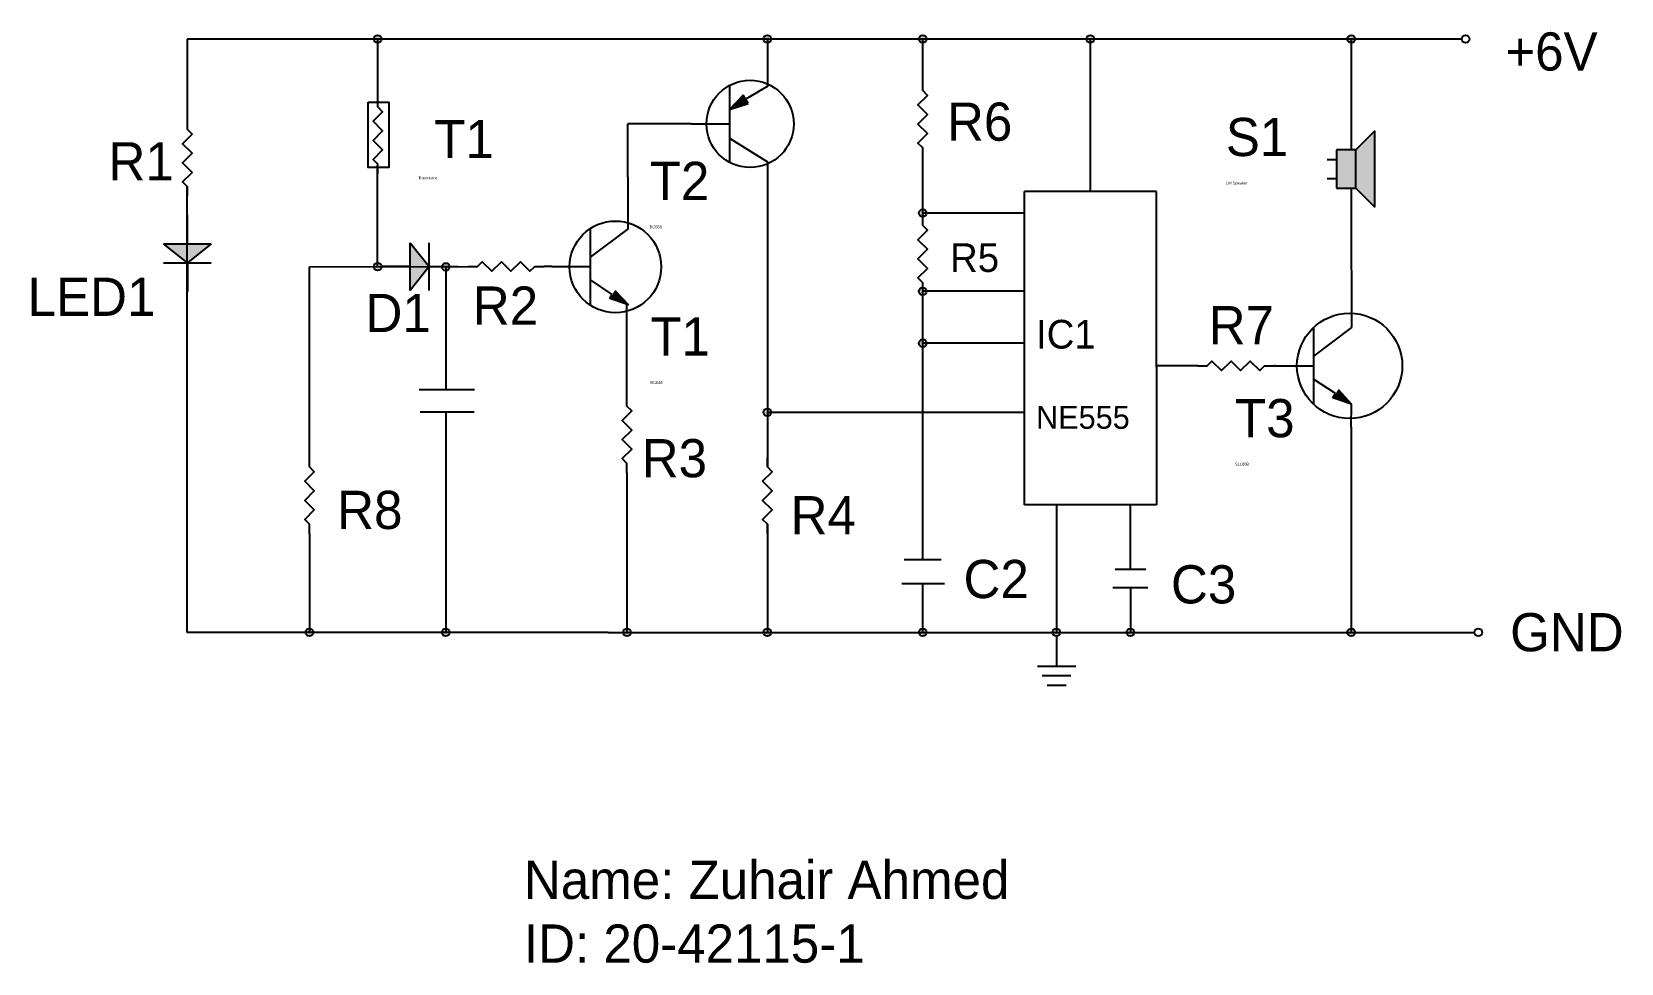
# Model space of a CAD drawing. Header units: inches. Extents: x 39.3 to 80.1, y 15.1 to 37.6.
# Drawn here: x 39.34 to 47.67, y 15.14 to 20.01 of the extents above; entities outside this region: 2.
import ezdxf

# ---------------------------------------------------------------- set-up
doc = ezdxf.new("R2010")
doc.units = ezdxf.units.IN
doc.header["$MEASUREMENT"] = 0

# ---------------------------------------------------------------- blocks, each defined once
blk = doc.blocks.new('Resistor')
at = {"color": 7}
blk.add_lwpolyline([(0, 0), (0.05, 0), (0.075, 0.025), (0.125, -0.025), (0.175, 0.025), (0.225, -0.025), (0.275, 0.025), (0.325, -0.025), (0.35, 0), (0.4, 0)], dxfattribs=at)
blk = doc.blocks.new('Transistor - NPN')
at = {"color": 7}
for p, q in [((0.199999, 0.2), (0.199999, -0.2)), ((0.399999, 0.2), (0.199999, 0.05)), ((0, 0), (0.199999, 0)), ((0.316132, -0.145536), (0.201153, -0.069033)), ((0.302516, -0.166503), (0.316132, -0.145536)), ((0.329748, -0.124569), (0.399999, -0.2)), ((0.399999, -0.2), (0.302516, -0.166503))]:
    blk.add_line(p, q, dxfattribs=at)
blk.add_solid([(0.302516, -0.166503), (0.399999, -0.2), (0.329748, -0.124569)], dxfattribs=at)
blk = doc.blocks.new('Transistor - PNP')
at = {"color": 7}
for p, q in [((0.200001, 0.2), (0.200001, -0.199999)), ((0.284805, 0.127992), (0.4024, 0.199023)), ((0.271557, 0.149194), (0.200001, 0.075)), ((0.200001, 0.075), (0.298053, 0.106791)), ((0.284805, 0.127992), (0.271557, 0.149194)), ((0.298053, 0.106791), (0.284805, 0.127992)), ((0, 0), (0.200001, 0)), ((0.200001, -0.074999), (0.400001, -0.199999))]:
    blk.add_line(p, q, dxfattribs=at)
blk.add_solid([(0.200001, 0.075), (0.298053, 0.106791), (0.271557, 0.149194)], dxfattribs=at)
blk = doc.blocks.new('Speaker')
at = {"color": 7}
for p, q in [((0.25, 0.15), (0.15, 0.05)), ((0.25, -0.25), (0.25, 0.15)), ((0, 0), (0.05, 0)), ((0.05, 0.05), (0.05, -0.15)), ((0.15, 0.05), (0.05, 0.05)), ((0.15, -0.15), (0.15, 0.05)), ((0, -0.1), (0.05, -0.1)), ((0.05, -0.15), (0.15, -0.15)), ((0.15, -0.15), (0.25, -0.25))]:
    blk.add_line(p, q, dxfattribs=at)
blk = doc.blocks.new('Ground')
at = {"color": 7}
for p, q in [((-0.1, 0), (0.1, 0)), ((0.075, -0.05), (-0.075, -0.05)), ((-0.05, -0.1), (0.05, -0.1))]:
    blk.add_line(p, q, dxfattribs=at)
blk = doc.blocks.new('Diode')
at = {"color": 7}
for p, q in [((0.15, 0.125), (0.25, 0)), ((0.15, -0.125), (0.15, 0.125)), ((0.25, -0.125), (0.25, 0.125)), ((0.15, 0), (0, 0)), ((0.25, 0), (0.15, -0.125)), ((0.25, 0), (0.4, 0))]:
    blk.add_line(p, q, dxfattribs=at)
blk.add_solid([(0.15, -0.125), (0.25, 0), (0.15, 0.125)], dxfattribs=at)

msp = doc.modelspace()

# ---------------------------------------------------------------- hatches: boundary and pattern name
h = msp.add_hatch(color=7)
h.paths.add_polyline_path([(41.1542, 18.8031, 0.414214), (41.1341, 18.7829, 0.000569), (41.1341, 18.7829), (41.1542, 18.7829)])
h.paths.add_polyline_path([(41.1542, 18.8031), (41.1542, 18.7829), (41.1744, 18.783, 0.413547)])
h.paths.add_polyline_path([(41.1744, 18.7829, 0.000569), (41.1744, 18.783), (41.1341, 18.7829, 0.998863)])
h.paths.add_polyline_path([(41.4907, 18.7837), (41.5309, 18.7838, 0.922592)])
h.paths.add_polyline_path([(41.531, 18.7821, 0.016697), (41.5309, 18.7835), (41.4907, 18.7835, 0.016697), (41.4906, 18.7821, 1)])
h.paths.add_polyline_path([(43.1946, 18.0412, 0.414214), (43.1745, 18.021, 0.414214), (43.1946, 18.0008)])
h.paths.add_polyline_path([(43.1946, 18.0412), (43.1946, 18.0202), (43.2148, 18.0202, 0.009527), (43.2148, 18.021, 0.414214)])
h.paths.add_polyline_path([(43.2148, 18.0202), (43.1946, 18.0202), (43.1946, 18.0008, 0.403096)])
h.paths.add_polyline_path([(44.0082, 18.4027, 0.414214), (43.988, 18.3825, 0.414214), (44.0082, 18.3623)])
h.paths.add_polyline_path([(44.0284, 18.3825), (44.0082, 18.3825), (44.0082, 18.3623, 0.414214)])
h.paths.add_polyline_path([(44.0082, 18.4027), (44.0082, 18.3825), (44.0284, 18.3825, 0.414214)])
h.paths.add_polyline_path([(44.0082, 18.6744, 0.414214), (43.988, 18.6542, 0.414214), (44.0082, 18.634)])
h.paths.add_polyline_path([(44.0284, 18.6542), (44.0082, 18.6542), (44.0082, 18.6494), (44.0082, 18.634, 0.414214)])
h.paths.add_polyline_path([(44.0082, 18.6744), (44.0082, 18.6542), (44.0284, 18.6542, 0.414214)])
h.paths.add_polyline_path([(44.0082, 19.0838, 0.414214), (43.988, 19.0636, 0.414214), (44.0082, 19.0434), (44.0082, 19.0494)])
h.paths.add_polyline_path([(44.0284, 19.0636), (44.0082, 19.0636), (44.0082, 19.0434, 0.414214)])
h.paths.add_polyline_path([(44.0082, 19.0838), (44.0082, 19.0636), (44.0284, 19.0636, 0.414214)])
h.paths.add_polyline_path([(46.2717, 19.9747), (46.2516, 19.9747), (46.2516, 19.9545, 0.414214)])
h.paths.add_polyline_path([(46.2516, 19.9747), (46.2314, 19.9747, 0.414214), (46.2516, 19.9545)])
h.paths.add_polyline_path([(46.2314, 19.9747), (46.2717, 19.9747, 1)])
h.paths.add_polyline_path([(44.9062, 19.9747), (44.886, 19.9747), (44.886, 19.9545, 0.414214)])
h.paths.add_polyline_path([(44.886, 19.9747), (44.8659, 19.9747, 0.414214), (44.886, 19.9545)])
h.paths.add_polyline_path([(44.8659, 19.9747), (44.9062, 19.9747, 1)])
h.paths.add_polyline_path([(43.988, 19.9747), (44.0284, 19.9747, 1)])
h.paths.add_polyline_path([(44.0284, 19.9747), (44.0082, 19.9747), (44.0082, 19.9545, 0.414214)])
h.paths.add_polyline_path([(44.0082, 19.9747), (43.988, 19.9747, 0.414214), (44.0082, 19.9545)])
h.paths.add_polyline_path([(43.2148, 19.9747), (43.1946, 19.9747), (43.1946, 19.9545, 0.414214)])
h.paths.add_polyline_path([(43.1745, 19.9747), (43.2148, 19.9747, 1)])
h.paths.add_polyline_path([(43.1946, 19.9747), (43.1745, 19.9747, 0.414214), (43.1946, 19.9545)])
h.paths.add_polyline_path([(41.1341, 19.9747), (41.1542, 19.9747), (41.1744, 19.9747, 1)])
h.paths.add_polyline_path([(41.1744, 19.9747), (41.155, 19.9747), (41.155, 19.9545, 0.403298)])
h.paths.add_polyline_path([(41.155, 19.9747), (41.1542, 19.9747), (41.1341, 19.9747, 0.425214), (41.155, 19.9545)])
h = msp.add_hatch(color=7)
h.paths.add_polyline_path([(46.3751, 19.495), (46.2751, 19.395), (46.2751, 19.195), (46.3751, 19.095)])
h.paths.add_polyline_path([(46.2751, 19.395), (46.1751, 19.395), (46.1751, 19.195), (46.2751, 19.195)])
h = msp.add_hatch(color=7)
h.paths.add_polyline_path([(40.8174, 16.8688), (40.777, 16.8688, 1)])
h.paths.add_polyline_path([(40.7972, 16.889), (40.7972, 16.8688), (40.8174, 16.8688, 0.414214)])
h.paths.add_polyline_path([(40.7972, 16.889, 0.414214), (40.777, 16.8688), (40.7972, 16.8688)])
h.paths.add_polyline_path([(41.5108, 16.889, 0.414214), (41.4906, 16.8688), (41.5108, 16.8688)])
h.paths.add_polyline_path([(41.5108, 16.889), (41.5108, 16.8688), (41.531, 16.8688, 0.414214)])
h.paths.add_polyline_path([(41.531, 16.8688), (41.4906, 16.8688, 1)])
h.paths.add_polyline_path([(42.4796, 16.8688), (42.4393, 16.8688, 1)])
h.paths.add_polyline_path([(42.4594, 16.889), (42.4594, 16.8688), (42.4796, 16.8688, 0.414214)])
h.paths.add_polyline_path([(42.4594, 16.889, 0.414214), (42.4393, 16.8688), (42.4594, 16.8688)])
h.paths.add_polyline_path([(43.2148, 16.8688), (43.1745, 16.8688, 1)])
h.paths.add_polyline_path([(43.1946, 16.889), (43.1946, 16.8688), (43.2148, 16.8688, 0.414214)])
h.paths.add_polyline_path([(43.1946, 16.889, 0.414214), (43.1745, 16.8688), (43.1946, 16.8688)])
h.paths.add_polyline_path([(44.0284, 16.8688), (43.988, 16.8688, 1)])
h.paths.add_polyline_path([(44.0082, 16.889), (44.0082, 16.8688), (44.0284, 16.8688, 0.414214)])
h.paths.add_polyline_path([(44.0082, 16.889, 0.414214), (43.988, 16.8688), (44.0082, 16.8688)])
h.paths.add_polyline_path([(44.7279, 16.8688), (44.6876, 16.8688, 1)])
h.paths.add_polyline_path([(44.7078, 16.889), (44.7078, 16.8688), (44.7279, 16.8688, 0.414214)])
h.paths.add_polyline_path([(44.7078, 16.889, 0.414214), (44.6876, 16.8688), (44.7078, 16.8688)])
h.paths.add_polyline_path([(45.1156, 16.8688), (45.0753, 16.8688, 1)])
h.paths.add_polyline_path([(45.0955, 16.889), (45.0955, 16.8688), (45.1156, 16.8688, 0.414214)])
h.paths.add_polyline_path([(45.0955, 16.889, 0.414214), (45.0753, 16.8688), (45.0955, 16.8688)])
h.paths.add_polyline_path([(46.2717, 16.8688), (46.2314, 16.8688, 1)])
h.paths.add_polyline_path([(46.2516, 16.889), (46.2516, 16.8688), (46.2717, 16.8688, 0.414214)])
h.paths.add_polyline_path([(46.2516, 16.889, 0.414214), (46.2314, 16.8688), (46.2516, 16.8688)])

# ---------------------------------------------------------------- linework, layer by layer
for p, q in [((41.1542, 19.9747), (40.1575, 19.9747)), ((40.1577, 19.5518), (40.1577, 19.9747)), ((42.3604, 19.9747), (41.1542, 19.9747)), ((41.155, 19.6691), (41.155, 19.9747)), ((46.8304, 19.9747), (42.3604, 19.9747)), ((43.1946, 19.9747), (43.1946, 19.7281)), ((44.0082, 19.7047), (44.0082, 19.9747)), ((44.886, 19.1775), (44.886, 19.9747)), ((46.2516, 19.9747), (46.2516, 19.395)), ((46.2516, 19.9747), (46.2516, 19.395)), ((42.7959, 19.5313), (42.4644, 19.5313)), ((42.4647, 19.2535), (42.4647, 19.5313)), ((44.0082, 18.9994), (44.0082, 19.4047)), ((41.1542, 18.7821), (41.1542, 19.3119)), ((43.1946, 19.3321), (43.1946, 17.7349)), ((42.4647, 19.2535), (42.4647, 18.9818)), ((40.1575, 16.8688), (40.1575, 19.202)), ((44.5405, 18.9496), (44.5405, 19.1775)), ((45.2316, 19.1775), (44.5405, 19.1775)), ((45.2316, 18.2563), (45.2316, 19.1775)), ((46.2516, 19.195), (46.2516, 19.0647)), ((44.5405, 19.0636), (44.0082, 19.0636)), ((46.2516, 19.0647), (46.2536, 18.4639)), ((44.5405, 17.5366), (44.5405, 18.9496)), ((40.7977, 18.7821), (41.6268, 18.784)), ((40.7977, 17.7345), (40.7977, 18.7821)), ((41.5108, 18.7821), (41.5108, 18.1405)), ((42.0667, 18.7832), (42.0268, 18.784)), ((44.0082, 17.25), (44.0082, 18.6994)), ((44.5405, 18.6542), (44.0082, 18.6542)), ((42.4594, 18.1031), (42.4594, 18.5857)), ((42.4594, 18.5857), (42.4667, 18.5832)), ((44.5405, 18.3825), (44.0082, 18.3825)), ((45.4477, 18.2642), (45.2316, 18.2642)), ((45.2316, 18.2563), (45.2316, 17.5366)), ((45.8536, 18.2639), (45.8477, 18.2642)), ((45.8536, 18.2639), (45.8536, 18.2639)), ((41.372, 18.1405), (41.6619, 18.1405)), ((46.2516, 17.9449), (46.2536, 18.0639)), ((41.3759, 18.0233), (41.6589, 18.0233)), ((41.5108, 18.0233), (41.5108, 16.8688)), ((44.5405, 18.0202), (43.1946, 18.0202)), ((46.2516, 17.9449), (46.2516, 16.8688)), ((42.4594, 17.7031), (42.4594, 16.8688)), ((45.2316, 17.5366), (44.5405, 17.5366)), ((44.7078, 17.5366), (44.7078, 16.8688)), ((45.0955, 17.1985), (45.0955, 17.5366)), ((43.1946, 17.4349), (43.1946, 16.8688)), ((40.7972, 17.3849), (40.7972, 16.8688)), ((43.9104, 17.25), (44.1051, 17.25)), ((45.1756, 17.1985), (45.0153, 17.1985)), ((43.899, 17.1242), (44.1222, 17.1242)), ((44.0082, 16.8688), (44.0082, 17.1242)), ((45.1871, 17.1013), (45.0039, 17.1013)), ((45.0955, 17.1013), (45.0955, 16.8688)), ((42.3604, 16.8688), (40.1575, 16.8688)), ((42.3604, 16.8688), (46.8971, 16.8688)), ((44.7078, 16.8486), (44.7078, 16.692))]:
    msp.add_line(p, q)
msp.add_lwpolyline([(41.1038, 19.6437), (41.2122, 19.6437), (41.2122, 19.3021), (41.1038, 19.3021)], close=True)
for centre, radius in [((41.1542, 19.9747), 0.0202), ((43.1946, 19.9747), 0.0202), ((44.0082, 19.9747), 0.0202), ((44.886, 19.9747), 0.0202), ((46.2516, 19.9747), 0.0202), ((46.8506, 19.9747), 0.0202), ((43.1042, 19.5304), 0.2283), ((44.0082, 19.0636), 0.0202), ((42.3989, 18.7821), 0.24), ((41.1542, 18.7829), 0.0202), ((41.5108, 18.7821), 0.0202), ((44.0082, 18.6542), 0.0202), ((46.2434, 18.2639), 0.2757), ((44.0082, 18.3825), 0.0202), ((43.1946, 18.021), 0.0202), ((40.7972, 16.8688), 0.0202), ((41.5108, 16.8688), 0.0202), ((42.4594, 16.8688), 0.0202), ((43.1946, 16.8688), 0.0202), ((44.0082, 16.8688), 0.0202), ((44.7078, 16.8688), 0.0202), ((45.0955, 16.8688), 0.0202), ((46.2516, 16.8688), 0.0202), ((46.9172, 16.8688), 0.0202)]:
    msp.add_circle(centre, radius)

# ---------------------------------------------------------------- block references
for name, p, rotation in [('Diode', (79.9627, 37.6061), 270), ('Diode', (78.95, 37.5278), 270), ('Resistor', (44.0082, 19.3547), 90), ('Resistor', (41.155, 19.2691), 90), ('Resistor', (40.1577, 19.1518), 90), ('Diode', (40.1578, 19.0531), 270), ('Resistor', (44.0082, 18.6494), 90), ('Resistor', (42.4594, 17.7031), 90), ('Resistor', (40.7972, 17.3849), 90), ('Resistor', (43.1946, 17.3849), 90)]:
    msp.add_blockref(name, p, dxfattribs=dict(rotation=rotation))
for name, p in [('Transistor - PNP', (42.7959, 19.5313)), ('Speaker', (46.1251, 19.345)), ('Transistor - NPN', (42.0667, 18.7832)), ('Diode', (41.1737, 18.7835)), ('Resistor', (41.6268, 18.784)), ('Transistor - NPN', (45.8536, 18.2639)), ('Resistor', (45.4477, 18.2642)), ('Ground', (44.7092, 16.692))]:
    msp.add_blockref(name, p)

# ---------------------------------------------------------------- texts
at = {"attachment_point": 1}
for s, insert, char_height, width in [('+6V', (47.0587, 20.0098), 0.2, 0.797962), ('R6', (44.1353, 19.6423), 0.2, 0.475191), ('S1\\P{\\H0.075x;1W Speaker}', (45.5951, 19.5621), 0.2, 0.489829), ('T1', (41.4507, 19.5512), 0.2, 0.582687), ('R1', (39.745, 19.4348), 0.2, 0.716075), ('T2\\P{\\H0.075x;BC558}', (42.5787, 19.3322), 0.2, 0.408107), ('Thermistor', (41.366, 19.2548), 0.015, 0.678035), ('R5', (44.1515, 18.9054), 0.15, 0.388997), ('LED1', (39.3213, 18.7256), 0.2, 0.635658), ('R2', (41.6525, 18.6794), 0.2, 0.415549), ('D1', (41.0905, 18.6409), 0.2, 0.420303), ('R7', (45.5056, 18.577), 0.2, 0.370521), ('T1\\P{\\H0.075x;BC548}', (42.5821, 18.5176), 0.2, 0.50754), ('IC1\\P{\\H0.8x;\\PNE555}', (44.6015, 18.5046), 0.15, 0.484157), ('T3\\P{\\H0.075x;SL100B}', (45.643, 18.0902), 0.2, 0.424812), ('R3', (42.5369, 17.8806), 0.2, 0.38237), ('R8', (40.9422, 17.6099), 0.2, 0.688585), ('R4', (43.3163, 17.5821), 0.2, 0.459632), ('C2', (44.2216, 17.2481), 0.2, 0.376063), ('C3', (45.308, 17.2202), 0.2, 0.598915), ('GND', (47.0839, 16.9697), 0.2, 0.620606), ('Name: Zuhair Ahmed\\PID: 20-42115-1', (41.92, 15.6731), 0.2, 5.284347)]:
    msp.add_mtext(s, dxfattribs=dict(at, insert=insert, char_height=char_height, width=width))

doc.saveas('drawing.dxf')
